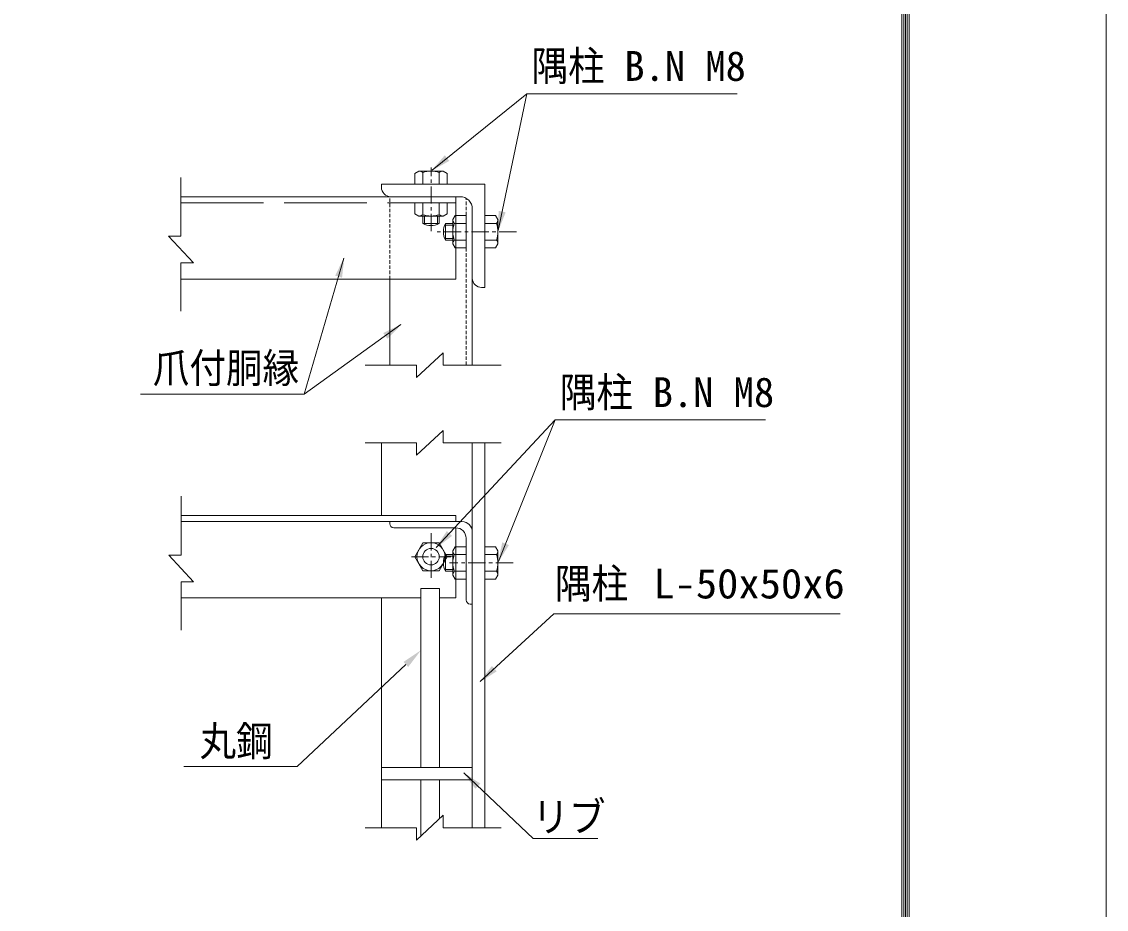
# Model space of a CAD drawing. Units: millimetres, scale not verified. Extents: x -4455 to 4455, y -3150 to 3150.
# Drawn here: x 2879 to 4455, y -1022 to 268 of the extents above; entities that cross this region are included whole.
import ezdxf
from ezdxf.enums import TextEntityAlignment as Align

# ---------------------------------------------------------------- set-up
doc = ezdxf.new("R2010")
doc.units = ezdxf.units.MM
doc.header["$LTSCALE"] = 20
for name, pattern in [('DASHED', [7.5, 6, -1.5]), ('USER1', [2, 1.25, -0.25, 0.25, -0.25]), ('USER2', [0.375, 0.25, -0.125])]:
    doc.linetypes.add(name, pattern=pattern)
for name, color, linetype, lineweight in [('0-1_7詳細', 7, 'Continuous', 18), ('0-6_0', 3, 'Continuous', 18), ('1-0_D-TTL', 7, 'Continuous', 18)]:
    doc.layers.add(name, color=color, linetype=linetype, lineweight=lineweight)
doc.styles.add('ＭＳ ゴシック', font='')
doc.styles.get('ＭＳ ゴシック').set_extended_font_data('MS Gothic')

# ---------------------------------------------------------------- blocks, each defined once
blk = doc.blocks.new('50X6')
at = {"layer": '0-6_0', "color": 7}
for p, q in [((0, 1000), (30, 1000)), ((0, 1000), (0, 0)), ((120, 240), (120, 910)), ((240, 120), (910, 120)), ((0, 0), (1000, 0)), ((1000, 0), (1000, 30))]:
    blk.add_line(p, q, dxfattribs=at)
for centre, radius, start, end in [((30, 910), 90, 0, 90), ((240, 240), 120, 180, 270.0001), ((910, 30), 90, 0, 90.0001)]:
    blk.add_arc(centre, radius, start, end, dxfattribs=at)

msp = doc.modelspace()

# ---------------------------------------------------------------- linework, layer by layer
at = {"layer": '0-1_7詳細'}
for p, q in [((3612.79, 163.3), (3571.44, -35.38)), ((3456.08, 50.86), (3450.32, 47.54)), ((3450.32, 47.54), (3450.32, 31.66)), ((3456.08, 50.86), (3491.6, 50.86)), ((3461.84, 48.8), (3461.84, 31.66)), ((3485.84, 48.8), (3485.84, 31.66)), ((3491.6, 50.86), (3497.36, 47.54)), ((3497.36, 47.54), (3497.36, 31.66)), ((3110.67, 13.66), (3506.84, 13.66)), ((3509.84, 13.66), (3401.84, 13.66)), ((3450.32, 4.66), (3497.36, 4.66)), ((3450.32, -11.21), (3450.32, 4.66)), ((3461.84, -12.48), (3461.84, 4.66)), ((3485.84, -12.48), (3485.84, 4.66)), ((3509.84, -106.34), (3509.84, 13.66)), ((3456.08, -14.54), (3450.32, -11.21)), ((3456.08, -14.54), (3491.6, -14.54)), ((3461.84, -14.54), (3461.84, -25.2)), ((3485.84, -14.54), (3485.84, -25.2)), ((3524.84, -60.86), (3524.84, -13.82)), ((3567.71, -13.82), (3551.84, -13.82)), ((3551.84, -60.86), (3551.84, -13.82)), ((3571.04, -19.58), (3567.71, -13.82)), ((3461.84, -25.2), (3485.84, -25.2)), ((3494.98, -49.34), (3494.98, -25.34)), ((3505.64, -25.34), (3494.98, -25.34)), ((3505.64, -55.1), (3505.64, -19.58)), ((3507.7, -25.34), (3524.84, -25.34)), ((3568.98, -25.34), (3551.84, -25.34)), ((3571.04, -55.1), (3571.04, -19.58)), ((3505.64, -49.34), (3494.98, -49.34)), ((3505.64, -55.1), (3508.96, -60.86)), ((3507.7, -49.34), (3524.84, -49.34)), ((3508.96, -60.86), (3524.84, -60.86)), ((3568.98, -49.34), (3551.84, -49.34)), ((3567.71, -60.86), (3551.84, -60.86)), ((3571.04, -55.1), (3567.71, -60.86)), ((3110.67, -106.34), (3509.84, -106.34)), ((3413.84, -231.07), (3413.84, -106.34)), ((3533.84, -231.07), (3533.84, -97.34)), ((3289.63, -273.58), (3430.16, -172.32)), ((3653.94, -310.77), (3571.78, -516.69)), ((3401.84, -449.55), (3401.84, -343.94)), ((3533.84, -903.4), (3533.84, -343.94)), ((3551.84, -903.4), (3551.84, -343.94)), ((3110.84, -449.55), (3506.84, -449.55)), ((3509.84, -449.55), (3401.84, -449.55)), ((3424.34, -449.55), (3424.54, -449.55)), ((3509.84, -458.55), (3509.84, -449.55)), ((3110.84, -458.55), (3506.84, -458.55)), ((3518.84, -458.55), (3413.84, -458.55)), ((3413.84, -458.55), (3413.84, -461.55)), ((3509.84, -467.55), (3419.84, -467.55)), ((3509.84, -569.55), (3509.84, -467.55)), ((3524.84, -572.55), (3524.84, -482.55)), ((3533.84, -578.55), (3533.84, -473.55)), ((3505.64, -536.31), (3505.64, -500.79)), ((3524.84, -542.07), (3524.84, -495.03)), ((3567.71, -495.03), (3551.84, -495.03)), ((3551.84, -542.07), (3551.84, -495.03)), ((3571.04, -500.79), (3567.71, -495.03)), ((3571.04, -536.31), (3571.04, -500.79)), ((3494.98, -530.55), (3494.98, -506.55)), ((3505.64, -506.55), (3494.98, -506.55)), ((3507.7, -506.55), (3524.84, -506.55)), ((3568.98, -506.55), (3551.84, -506.55)), ((3505.64, -530.55), (3494.98, -530.55)), ((3507.7, -530.55), (3524.84, -530.55)), ((3568.98, -530.55), (3551.84, -530.55)), ((3505.64, -536.31), (3508.96, -542.07)), ((3508.96, -542.07), (3524.84, -542.07)), ((3567.71, -542.07), (3551.84, -542.07)), ((3571.04, -536.31), (3567.71, -542.07)), ((3459.15, -816.03), (3459.15, -555.61)), ((3459.15, -555.61), (3486.15, -555.61)), ((3486.15, -816.03), (3486.15, -555.61)), ((3110.84, -569.55), (3459.15, -569.55)), ((3401.84, -903.4), (3401.84, -569.55)), ((3486.15, -569.55), (3509.84, -569.55)), ((3533.84, -578.55), (3530.84, -578.55)), ((3533.84, -816.03), (3401.84, -816.03)), ((3533.84, -834.03), (3401.84, -834.03)), ((3459.15, -915.24), (3459.15, -834.03)), ((3486.15, -890.17), (3486.15, -834.03))]:
    msp.add_line(p, q, dxfattribs=at)
at = {"layer": '0-1_7詳細', "color": 1, "linetype": 'USER1'}
for p, q in [((3473.84, -36.43), (3473.84, 55.93)), ((3597.84, -37.34), (3481.39, -37.34)), ((3473.84, -475.36), (3473.84, -544.75)), ((3445.28, -509.55), (3502.4, -509.55)), ((3592.93, -518.55), (3500.57, -518.55))]:
    msp.add_line(p, q, dxfattribs=at)
at = {"layer": '0-1_7詳細', "color": 4}
for p, q in [((3110.67, -43.9), (3110.67, 41.68)), ((3092.67, -43.9), (3128.67, -82.67)), ((3110.67, -43.9), (3092.67, -43.9)), ((3110.67, -82.67), (3110.67, -152.87)), ((3110.67, -82.67), (3128.67, -82.67)), ((3452.52, -249.07), (3491.29, -213.07)), ((3491.29, -231.07), (3491.29, -213.07)), ((3452.52, -231.07), (3378.29, -231.07)), ((3452.52, -231.07), (3452.52, -249.07)), ((3491.29, -231.07), (3575.97, -231.07)), ((3452.52, -361.94), (3491.29, -325.94)), ((3491.29, -343.94), (3491.29, -325.94)), ((3452.52, -343.94), (3378.29, -343.94)), ((3452.52, -343.94), (3452.52, -361.94)), ((3491.29, -343.94), (3575.97, -343.94)), ((3110.84, -507.11), (3110.84, -421.53)), ((3092.84, -507.11), (3128.84, -545.88)), ((3110.84, -507.11), (3092.84, -507.11)), ((3110.84, -545.88), (3110.84, -616.08)), ((3110.84, -545.88), (3128.84, -545.88)), ((3452.52, -921.4), (3491.29, -885.4)), ((3491.29, -903.4), (3491.29, -885.4)), ((3452.52, -903.4), (3378.29, -903.4)), ((3452.52, -903.4), (3452.52, -921.4)), ((3491.29, -903.4), (3575.97, -903.4))]:
    msp.add_line(p, q, dxfattribs=at)
at = {"layer": '0-1_7詳細', "color": 3, "linetype": 'DASHED'}
msp.add_line((3110.67, 4.66), (3509.84, 4.66), dxfattribs=at)
at = {"layer": '0-1_7詳細', "color": 1, "linetype": 'USER2'}
for p, q in [((3413.84, -106.34), (3413.84, 13.74)), ((3524.84, -231.07), (3524.84, 11.25))]:
    msp.add_line(p, q, dxfattribs=at)
at = {"layer": '0-1_7詳細', "color": 1}
for p, q in [((3464.24, -14.54), (3464.24, -26.41)), ((3483.44, -14.54), (3483.44, -26.41)), ((3505.64, -27.74), (3493.76, -27.74)), ((3505.64, -46.94), (3493.76, -46.94)), ((3505.64, -508.95), (3493.76, -508.95)), ((3505.64, -528.15), (3493.76, -528.15)), ((3437.29, -666.15), (3279.59, -814.34)), ((3114.85, -814.34), (3279.59, -814.34))]:
    msp.add_line(p, q, dxfattribs=at)
at = {"layer": '0-1_7詳細'}
for points in [[(3918.6, 163.3), (3612.79, 163.3), (3475.39, 52.12)], [(3491.6, -14.54), (3497.36, -11.21), (3497.36, 4.66)], [(3505.64, -19.58), (3508.96, -13.82), (3524.84, -13.82)], [(3051.63, -273.58), (3289.63, -273.58), (3347.44, -75.71)], [(3959.75, -310.77), (3653.94, -310.77), (3481.53, -496.33)], [(3505.64, -500.79), (3508.96, -495.03), (3524.84, -495.03)], [(4067.99, -592.72), (3652.16, -592.72), (3545.24, -691.15)], [(3716.3, -919.02), (3622.38, -919.02), (3521.55, -823.88)]]:
    msp.add_lwpolyline(points, dxfattribs=at)
at = {"layer": '0-1_7詳細', "color": 3}
msp.add_lwpolyline([(3497.36, -509.55), (3485.6, -489.18), (3462.08, -489.18), (3450.32, -509.55), (3462.08, -529.92), (3485.6, -529.92)], close=True, dxfattribs=at)
for radius in [20.4, 12]:
    msp.add_circle((3473.84, -509.55), radius, dxfattribs=at)
at = {"layer": '0-1_7詳細'}
for centre, radius, start, end in [((3456.08, 41.77), 9.09, 50.6618, 90), ((3473.84, 14.86), 36, 70.52878, 109.47122), ((3491.6, 41.77), 9.09, 90, 129.3382), ((3456.08, -5.45), 9.09, 270, 309.3382), ((3473.84, 21.46), 36, 250.52878, 289.47122), ((3491.6, -5.45), 9.09, 230.6618, 270), ((3473.84, -4.41), 24, 240, 300), ((3515.76, -37.34), 24, 150, 210), ((3514.72, -19.58), 9.09, 180, 219.3382), ((3541.64, -37.34), 36, 160.52878, 199.47122), ((3561.95, -19.58), 9.09, 320.6618, 0), ((3535.04, -37.34), 36, 340.52878, 19.47122), ((3514.72, -55.1), 9.09, 140.6618, 180), ((3561.95, -55.1), 9.09, 0, 39.3382), ((3419.84, -461.55), 6, 180, 270), ((3509.84, -482.55), 15, 0, 90), ((3518.84, -473.55), 15, 0, 90), ((3514.72, -500.79), 9.09, 180, 219.3382), ((3561.95, -500.79), 9.09, 320.6618, 0), ((3515.76, -518.55), 24, 150, 210), ((3541.64, -518.55), 36, 160.52878, 199.47122), ((3535.04, -518.55), 36, 340.52878, 19.47122), ((3514.72, -536.31), 9.09, 140.6618, 180), ((3561.95, -536.31), 9.09, 0, 39.3382), ((3530.84, -572.55), 6, 180, 270)]:
    msp.add_arc(centre, radius, start, end, dxfattribs=at)
for points in [[(3473.84, 50.86), (3493.88, 73.78), (3500.43, 65.68)], [(3571.04, -37.34), (3572.05, -6.91), (3582.25, -9.03)], [(3348.01, -73.79), (3344.59, -104.05), (3334.59, -101.13)], [(3431.78, -171.16), (3410.49, -192.92), (3404.39, -184.47)], [(3480.17, -497.79), (3496.77, -472.27), (3504.4, -479.36)], [(3571.04, -518.55), (3577.32, -488.75), (3586.99, -492.62)], [(3543.77, -692.51), (3562.31, -668.36), (3569.37, -676.02)], [(3520.09, -822.51), (3545.49, -839.31), (3538.34, -846.89)]]:
    msp.add_solid(points, dxfattribs=at)
at = {"layer": '0-1_7詳細', "color": 1}
msp.add_solid([(3433.86, -662.51), (3459.15, -645.61), (3440.71, -669.79)], dxfattribs=at)
at = {"layer": '1-0_D-TTL', "color": 2}
msp.add_lwpolyline([(-4454.97, 3150.29), (4454.73, 3150.29), (4454.73, -3150.14), (-4454.97, -3150.14)], close=True, dxfattribs=at)
at = {"layer": '1-0_D-TTL'}
for points in [[(-4168.58, 2916.94), (4168.35, 2916.94), (4168.35, -2916.79), (-4168.58, -2916.79)], [(-4165.93, 2914.29), (4165.7, 2914.29), (4165.7, -2914.14), (-4165.93, -2914.14)], [(-4163.28, 2911.63), (4163.04, 2911.63), (4163.04, -2911.49), (-4163.28, -2911.49)], [(-4160.63, 2908.98), (4160.39, 2908.98), (4160.39, -2908.84), (-4160.63, -2908.84)], [(-4157.98, 2906.33), (4157.74, 2906.33), (4157.74, -2906.19), (-4157.98, -2906.19)]]:
    msp.add_lwpolyline(points, close=True, dxfattribs=at)

# ---------------------------------------------------------------- block references
at = {"layer": '0-1_7詳細', "xscale": 0.15, "yscale": 0.15, "rotation": 180}
msp.add_blockref('50X6', (3551.84, 31.66), dxfattribs=at)

# ---------------------------------------------------------------- texts
at = {"layer": '0-1_7詳細', "color": 3, "style": 'ＭＳ ゴシック'}
for s, width, p in [('隅柱', 0.9, (3619.82, 169.03)), ('爪付胴縁', 0.9, (3069.78, -269.86)), ('隅柱', 0.9, (3660.97, -305.05)), ('隅柱', 0.9, (3653.89, -583.2)), ('L-50x50x6', 1.05, (3796.7, -583.2)), ('丸鋼', 0.9, (3137.69, -812.17)), ('リブ', 0.9, (3621.17, -922.12))]:
    msp.add_text(s, height=43.26, dxfattribs=dict(at, width=width)).set_placement(p, align=Align.BOTTOM_LEFT)
for p in [(3754.63, 169.03), (3795.78, -305.05)]:
    msp.add_text('B.N M8', height=43.26, dxfattribs=at).set_placement(p, align=Align.BOTTOM_LEFT)

doc.saveas('drawing.dxf')
